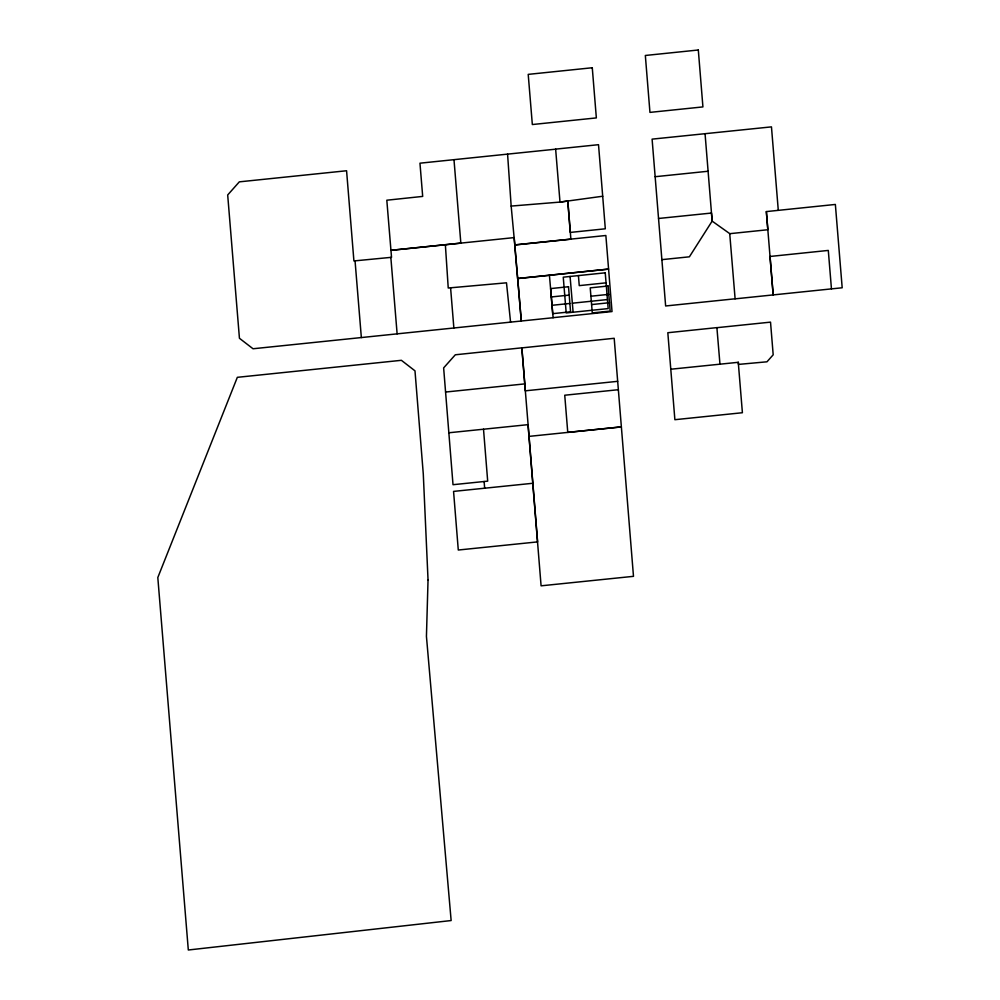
<?xml version="1.0" encoding="UTF-8"?>
<svg xmlns="http://www.w3.org/2000/svg" width="1000" height="1000" viewBox="0 0 1000 1000"><rect width="100%" height="100%" fill="white"/><g stroke="black" fill="none" stroke-linecap="round" stroke-linejoin="round"><path stroke-width="1.5" d="M511.163 206.075L514.8 244.963L570.887 239.175L567.837 201.025L560 202.087L602.7 196.238L598.513 144.688L555.638 149.125L560 202.087L511.163 206.075L507.575 154.125L555.7 149.175M735.05 298.8L665.638 305.975L652.1 139.137L771.462 126.875L778.288 210.35M553.038 317.675L612.025 311.562L605.862 235.5L514.725 244.913L517.612 278.512L608.587 269.1L549.425 275.238L553.1 317.725L253.038 348.762L239.438 338.275L227.688 194.963L239.325 181.85L346.575 170.75L353.913 260.95L391.525 257.312L386.812 200.212L422.688 196.412L419.963 163.188L507.575 154.125M831.45 288.875L828.3 250.425L770.025 256.462L773.175 294.913L766.35 211.588L835.362 204.45L842.188 287.775L735.113 298.85L729.725 233.625M606.062 282.838L579.25 285.625L578.425 275.6M551.325 296.95L569.2 295.1M590.913 296.212L608.787 294.363M552.013 305.3L569.888 303.45M572.35 303.2L607.438 299.562M591.6 304.575L609.475 302.712M716.975 327.675L770.525 322.137L773.188 354.8L766.975 361.8L738.525 364.4L738.337 362.3L670.788 369.225M655.125 176.713L708.075 171.25M658.525 218.475L711.488 213.05L712.138 221.112L689.4 256.812L661.875 259.65M549.5 275.287L517.688 278.562L521.287 321L514.188 237.6L390.938 250.325L460.838 243.137L453.988 159.688M510.562 322.1L506.488 282.812L448.237 288.012L445.363 244.713M483.512 429.225L487.688 481.15L453.013 484.7L445.575 392.038L524.8 383.888L521.875 347.887L614.188 338.288L633.488 576.337L541.087 585.825L528.025 424.6M617.663 381.337L525.312 390.825L524.725 383.837M618.362 389.712L564.738 395.225L567.762 432.388L621.362 426.9L528.962 436.388M448.85 432.775L528.1 424.65L521.812 347.837L455.312 354.787L443.638 367.9L445.575 392.038M532.863 483.275L453.562 491.4L458.288 550.025L537.612 541.888L528.1 424.65M570.075 276.462L573.112 312.225M766.35 211.588L767.85 229.737L729.8 233.675L712.138 221.112L705.062 133.725M390.838 257.362L397.125 333.85M355.05 260.85L361.35 337.55M738.263 362.25L742.4 412.725L674.875 419.7L667.825 332.725L716.9 327.625L719.963 364.2M484.113 481.512L484.663 488.212M450.588 287.775L453.862 327.975M602.7 196.238L605.312 228.8L570.262 232.425L567.762 200.975M428.038 579.963L426.438 636.388L451.138 920.55L188.312 950L157.812 577.55L237.338 377.325L401.388 360.312L414.988 370.838L423.288 474L428.038 579.963M698.312 50L645.337 55.475L649.95 112.387L702.925 106.912L698.312 50M592.275 67.75L528.212 74.375L532.337 124.537L596.35 117.912L592.275 67.75M605.237 272.812L563.25 277.175L566.2 312.938L608.175 308.587L605.237 272.812M568.513 286.737L550.638 288.587L552.7 313.663L570.575 311.812L568.513 286.737M608.1 286L590.225 287.863L592.288 312.925L610.163 311.075L608.1 286"/></g></svg>
